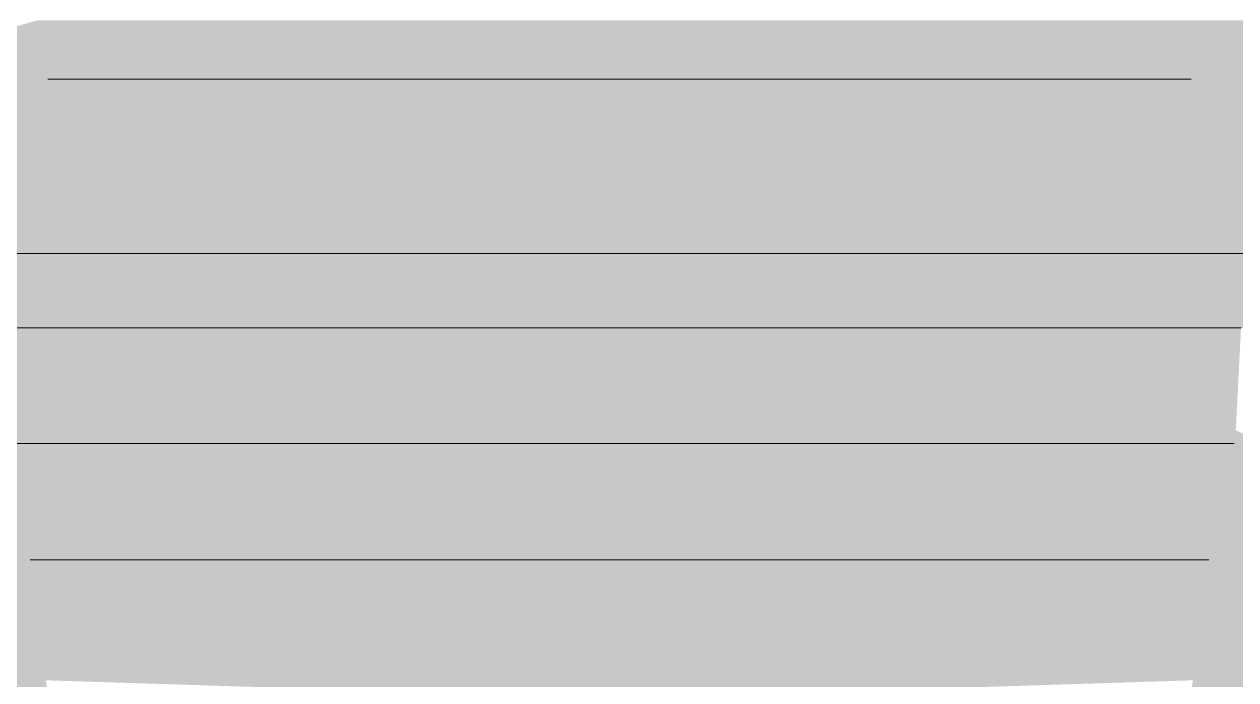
# Model space of a CAD drawing. Header units: millimetres. Extents: x 365175 to 2667127, y -330297 to -162108.
# Drawn here: x 1650991 to 1651567, y -326500 to -326189 of the extents above; entities that cross this region are included whole.
import ezdxf

# ---------------------------------------------------------------- set-up
doc = ezdxf.new("R2010")
doc.units = ezdxf.units.MM
doc.header["$MEASUREMENT"] = 0
doc.layers.add('Cars', color=7, linetype='Continuous')

# ---------------------------------------------------------------- blocks, each defined once
blk = doc.blocks.new('Élément de coupe_76_1', base_point=(1275690.65, -327096.82))
at = {"layer": 'Cars', "linetype": 'Continuous', "lineweight": 0, "true_color": 0x000000}
for points in [[(1650912.88, -326211.09), (1651001.66, -326211.09), (1650997.47, -326187.1)], [(1651001.66, -326211.09), (1651273.85, -326187.1), (1650997.47, -326187.1)], [(1651001.66, -326211.09), (1651273.85, -326211.09), (1651273.85, -326187.1)], [(1651273.85, -326187.1), (1651273.85, -326211.09), (1651546.05, -326211.09)], [(1651550.24, -326187.1), (1651273.85, -326187.1), (1651546.05, -326211.09)], [(1651546.05, -326211.09), (1651634.83, -326211.09), (1651550.24, -326187.1)], [(1651550.24, -326187.1), (1651634.83, -326211.09), (1651634.83, -326187.1)], [(1650912.88, -326215.09), (1651001.66, -326211.09), (1650912.88, -326211.09)], [(1650912.88, -326215.09), (1651001.66, -326211.09), (1650912.88, -326211.09)], [(1650912.88, -326215.09), (1651002.32, -326215.09), (1651001.66, -326211.09)], [(1650912.88, -326215.09), (1651002.32, -326215.09), (1651001.66, -326211.09)], [(1651002.32, -326215.09), (1651273.85, -326211.09), (1651001.66, -326211.09)], [(1651002.32, -326215.09), (1651273.85, -326211.09), (1651001.66, -326211.09)], [(1651002.32, -326215.09), (1651273.85, -326215.09), (1651273.85, -326211.09)], [(1651002.32, -326215.09), (1651273.85, -326215.09), (1651273.85, -326211.09)], [(1651545.39, -326215.09), (1651273.85, -326211.09), (1651273.85, -326215.09)], [(1651545.39, -326215.09), (1651273.85, -326211.09), (1651273.85, -326215.09)], [(1651546.05, -326211.09), (1651273.85, -326211.09), (1651545.39, -326215.09)], [(1651546.05, -326211.09), (1651273.85, -326211.09), (1651545.39, -326215.09)], [(1651545.39, -326215.09), (1651634.83, -326215.09), (1651546.05, -326211.09)], [(1651545.39, -326215.09), (1651634.83, -326215.09), (1651546.05, -326211.09)], [(1651546.05, -326211.09), (1651634.83, -326215.09), (1651634.83, -326211.09)], [(1651546.05, -326211.09), (1651634.83, -326215.09), (1651634.83, -326211.09)], [(1650912.88, -326219.1), (1651002.88, -326219.1), (1651002.32, -326215.09)], [(1650912.88, -326219.1), (1651002.32, -326215.09), (1650912.88, -326215.09)], [(1650912.88, -326216.36), (1650974.1, -326216.36), (1651002.32, -326215.09), (1650912.88, -326215.09)], [(1651008, -326258.41), (1651002.88, -326219.1), (1650912.88, -326258.41)], [(1651002.88, -326219.1), (1650912.88, -326219.1), (1650912.88, -326258.41)], [(1650974.1, -326216.36), (1651002.49, -326216.36), (1651002.32, -326215.09)], [(1651002.32, -326215.09), (1651002.88, -326219.1), (1651038.77, -326215.09)], [(1651002.49, -326216.36), (1651016.93, -326217.53), (1651038.77, -326215.09), (1651002.32, -326215.09)], [(1651008, -326258.41), (1651038.77, -326215.09), (1651002.88, -326219.1)], [(1651008, -326258.41), (1651273.85, -326258.41), (1651038.77, -326215.09)], [(1651016.93, -326217.53), (1651032.36, -326224.12), (1651038.77, -326215.09)], [(1651032.36, -326224.12), (1651087.76, -326224.12), (1651038.77, -326215.09)], [(1651038.77, -326215.09), (1651273.85, -326258.41), (1651273.85, -326215.09)], [(1651273.85, -326215.09), (1651038.77, -326215.09), (1651087.76, -326224.12), (1651266.6, -326223.72), (1651273.85, -326223.5)], [(1651508.94, -326215.09), (1651273.85, -326215.09), (1651273.85, -326258.41)], [(1651508.94, -326215.09), (1651273.85, -326258.41), (1651539.71, -326258.41)], [(1651273.85, -326223.5), (1651461.08, -326223.91), (1651508.94, -326215.09), (1651273.85, -326215.09)], [(1651461.08, -326223.91), (1651515.2, -326223.91), (1651508.94, -326215.09)], [(1651545.39, -326215.09), (1651508.94, -326215.09), (1651544.82, -326219.1)], [(1651544.82, -326219.1), (1651508.94, -326215.09), (1651539.71, -326258.41)], [(1651508.94, -326215.09), (1651530.53, -326217.5), (1651545.22, -326216.32), (1651545.39, -326215.09)], [(1651508.94, -326215.09), (1651515.2, -326223.91), (1651530.53, -326217.5)], [(1651539.71, -326258.41), (1651634.83, -326258.41), (1651544.82, -326219.1)], [(1651544.82, -326219.1), (1651634.83, -326219.1), (1651545.39, -326215.09)], [(1651544.82, -326219.1), (1651634.83, -326258.41), (1651634.83, -326219.1)], [(1651545.22, -326216.32), (1651572.71, -326216.32), (1651545.39, -326215.09)], [(1651634.83, -326219.1), (1651634.83, -326215.09), (1651545.39, -326215.09)], [(1651634.83, -326215.09), (1651545.39, -326215.09), (1651572.71, -326216.32), (1651631.83, -326216.32), (1651634.83, -326216.2)], [(1651008.47, -326262.42), (1651008, -326258.41), (1650912.88, -326262.42)], [(1651008.47, -326262.42), (1651008, -326258.41), (1650912.88, -326262.42)], [(1650912.88, -326262.42), (1651008, -326258.41), (1650912.88, -326258.41)], [(1650912.88, -326262.42), (1651008, -326258.41), (1650912.88, -326258.41)], [(1651008.47, -326262.42), (1651273.85, -326258.41), (1651008, -326258.41)], [(1651008.47, -326262.42), (1651273.85, -326258.41), (1651008, -326258.41)], [(1651008.47, -326262.42), (1651273.85, -326262.42), (1651273.85, -326258.41)], [(1651008.47, -326262.42), (1651273.85, -326262.42), (1651273.85, -326258.41)], [(1651539.24, -326262.42), (1651273.85, -326258.41), (1651273.85, -326262.42)], [(1651539.24, -326262.42), (1651273.85, -326258.41), (1651273.85, -326262.42)], [(1651539.71, -326258.41), (1651273.85, -326258.41), (1651539.24, -326262.42)], [(1651539.71, -326258.41), (1651273.85, -326258.41), (1651539.24, -326262.42)], [(1651539.24, -326262.42), (1651634.83, -326262.42), (1651539.71, -326258.41)], [(1651539.24, -326262.42), (1651634.83, -326262.42), (1651539.71, -326258.41)], [(1651539.71, -326258.41), (1651634.83, -326262.42), (1651634.83, -326258.41)], [(1651539.71, -326258.41), (1651634.83, -326262.42), (1651634.83, -326258.41)], [(1651008.82, -326266.42), (1651008.47, -326262.42), (1650912.88, -326266.42)], [(1650912.88, -326266.42), (1651008.47, -326262.42), (1650912.88, -326262.42)], [(1650912.88, -326263.68), (1650978.31, -326263.68), (1651008.47, -326262.42), (1650912.88, -326262.42)], [(1650978.31, -326263.68), (1651008.58, -326263.68), (1651008.47, -326262.42)], [(1651008.82, -326266.42), (1651273.85, -326262.42), (1651008.47, -326262.42)], [(1651008.58, -326263.68), (1651190.22, -326263.68), (1651273.85, -326262.42), (1651008.47, -326262.42)], [(1651273.85, -326266.42), (1651273.85, -326262.42), (1651008.82, -326266.42)], [(1651190.22, -326263.68), (1651270.83, -326263.68), (1651273.85, -326263.64), (1651273.85, -326262.42)], [(1651273.85, -326266.42), (1651538.89, -326266.42), (1651273.85, -326262.42)], [(1651539.24, -326262.42), (1651273.85, -326262.42), (1651538.89, -326266.42)], [(1651273.85, -326263.64), (1651354.84, -326263.64), (1651273.85, -326262.42)], [(1651273.85, -326262.42), (1651354.84, -326263.64), (1651539.13, -326263.64), (1651539.24, -326262.42)], [(1651538.89, -326266.42), (1651634.83, -326266.42), (1651539.24, -326262.42)], [(1651539.13, -326263.64), (1651568.45, -326263.64), (1651539.24, -326262.42)], [(1651634.83, -326266.42), (1651634.83, -326262.42), (1651539.24, -326262.42)], [(1651634.83, -326262.42), (1651539.24, -326262.42), (1651568.45, -326263.64), (1651631.83, -326263.64), (1651634.83, -326263.52)], [(1650912.88, -326278.61), (1651009.73, -326278.61), (1651008.82, -326266.42)], [(1651008.82, -326266.42), (1650912.88, -326266.42), (1650912.88, -326278.61)], [(1651009.73, -326278.61), (1651273.85, -326266.42), (1651008.82, -326266.42)], [(1651009.73, -326278.61), (1651273.85, -326278.61), (1651273.85, -326266.42)], [(1651273.85, -326266.42), (1651273.85, -326278.61), (1651537.98, -326278.61)], [(1651538.89, -326266.42), (1651273.85, -326266.42), (1651537.98, -326278.61)], [(1651537.98, -326278.61), (1651634.83, -326278.61), (1651538.89, -326266.42)], [(1651634.83, -326278.61), (1651634.83, -326266.42), (1651538.89, -326266.42)], [(1650912.88, -326292.15), (1651010.41, -326292.15), (1651009.73, -326278.61)], [(1650912.88, -326292.15), (1651009.73, -326278.61), (1650912.88, -326278.61)], [(1651273.85, -326278.61), (1651009.73, -326278.61), (1651010.41, -326292.15)], [(1651010.41, -326292.15), (1651273.85, -326292.15), (1651273.85, -326278.61)], [(1651537.98, -326278.61), (1651273.85, -326278.61), (1651537.29, -326292.15)], [(1651273.85, -326278.61), (1651273.85, -326292.15), (1651537.29, -326292.15)], [(1651537.29, -326292.15), (1651634.83, -326292.15), (1651537.98, -326278.61)], [(1651537.98, -326278.61), (1651634.83, -326292.15), (1651634.83, -326278.61)], [(1650912.88, -326292.15), (1650912.88, -326297.96), (1651010.41, -326292.15)], [(1650912.88, -326292.15), (1650912.88, -326297.96), (1651010.41, -326292.15)], [(1651010.41, -326292.15), (1650912.88, -326297.96), (1651011.17, -326297.96)], [(1651010.41, -326292.15), (1650912.88, -326297.96), (1651011.17, -326297.96)], [(1651011.17, -326297.96), (1651273.85, -326292.15), (1651010.41, -326292.15)], [(1651011.17, -326297.96), (1651273.85, -326292.15), (1651010.41, -326292.15)], [(1651011.17, -326297.96), (1651273.85, -326297.96), (1651273.85, -326292.15)], [(1651011.17, -326297.96), (1651273.85, -326297.96), (1651273.85, -326292.15)], [(1651537.29, -326292.15), (1651273.85, -326292.15), (1651536.53, -326297.96)], [(1651537.29, -326292.15), (1651273.85, -326292.15), (1651536.53, -326297.96)], [(1651273.85, -326297.96), (1651536.53, -326297.96), (1651273.85, -326292.15)], [(1651273.85, -326297.96), (1651536.53, -326297.96), (1651273.85, -326292.15)], [(1651536.53, -326297.96), (1651634.83, -326297.96), (1651537.29, -326292.15)], [(1651536.53, -326297.96), (1651634.83, -326297.96), (1651537.29, -326292.15)], [(1651537.29, -326292.15), (1651634.83, -326297.96), (1651634.83, -326292.15)], [(1651537.29, -326292.15), (1651634.83, -326297.96), (1651634.83, -326292.15)], [(1651273.85, -326297.96), (1650912.88, -326297.96), (1650923.33, -326333.22)], [(1651273.85, -326297.96), (1650912.88, -326297.96), (1650923.33, -326333.22)], [(1650923.33, -326333.22), (1651273.85, -326333.22), (1651273.85, -326297.96)], [(1650923.33, -326333.22), (1651273.85, -326333.22), (1651273.85, -326297.96)], [(1651273.85, -326333.22), (1651624.38, -326333.22), (1651273.85, -326297.96)], [(1651273.85, -326333.22), (1651624.38, -326333.22), (1651273.85, -326297.96)], [(1651634.83, -326297.96), (1651273.85, -326297.96), (1651624.38, -326333.22)], [(1651634.83, -326297.96), (1651273.85, -326297.96), (1651624.38, -326333.22)], [(1651273.85, -326333.22), (1650978.57, -326333.22), (1650979.99, -326360.7)], [(1651273.85, -326360.7), (1651273.85, -326333.22), (1650979.99, -326360.7)], [(1651273.85, -326360.7), (1651567.72, -326360.7), (1651273.85, -326333.22)], [(1651569.13, -326333.22), (1651273.85, -326333.22), (1651567.72, -326360.7)], [(1650981.07, -326381.86), (1651273.85, -326360.7), (1650979.99, -326360.7)], [(1651273.85, -326381.86), (1651273.85, -326360.7), (1650981.07, -326381.86)], [(1651273.85, -326360.7), (1651273.85, -326381.86), (1651566.63, -326381.86)], [(1651567.72, -326360.7), (1651273.85, -326360.7), (1651566.63, -326381.86)], [(1650981.91, -326388.18), (1651273.85, -326381.86), (1650981.07, -326381.86)], [(1650981.91, -326388.18), (1651273.85, -326388.18), (1651273.85, -326381.86)], [(1651565.8, -326388.18), (1651273.85, -326381.86), (1651273.85, -326388.18)], [(1651566.63, -326381.86), (1651273.85, -326381.86), (1651565.8, -326388.18)], [(1651579.85, -326388.18), (1651566.63, -326381.86), (1651565.8, -326388.18)], [(1650999.65, -326522.48), (1650981.91, -326388.18), (1650985.65, -326522.48)], [(1650981.91, -326388.18), (1650999.65, -326522.48), (1651002.49, -326507.14), (1651001.32, -326500.12), (1651005.42, -326491.28), (1651014.26, -326443.41), (1650993.94, -326443.41), (1650992.42, -326434.24), (1651004.08, -326409.05), (1651020.46, -326394.58), (1651019.4, -326388.18)], [(1651019.4, -326388.18), (1650981.91, -326388.18), (1651007.81, -326405.76), (1651020.46, -326394.58)], [(1651019.4, -326388.18), (1651020.46, -326394.58), (1651057.75, -326394.58), (1651057.13, -326388.18)], [(1651019.4, -326388.18), (1651020.46, -326394.58), (1651057.75, -326394.58), (1651057.13, -326388.18)], [(1651273.85, -326388.18), (1651024.46, -326388.18), (1651273.85, -326388.18)], [(1651273.85, -326388.18), (1651024.46, -326388.18), (1651273.85, -326388.18)], [(1651057.13, -326388.18), (1651057.75, -326394.58), (1651059.51, -326402.07), (1651058.21, -326388.18)], [(1651057.13, -326388.18), (1651057.75, -326394.58), (1651059.51, -326402.07), (1651058.21, -326388.18)], [(1651058.24, -326388.18), (1651058.21, -326388.18), (1651059.51, -326402.07), (1651059.66, -326402.68)], [(1651058.24, -326388.18), (1651058.21, -326388.18), (1651059.51, -326402.07), (1651059.66, -326402.68)], [(1651061.33, -326388.18), (1651058.24, -326388.18), (1651059.66, -326402.68), (1651062.94, -326406.31)], [(1651061.33, -326388.18), (1651058.24, -326388.18), (1651059.66, -326402.68), (1651062.94, -326406.31)], [(1651061.33, -326388.18), (1651062.94, -326406.31), (1651063.22, -326406.63), (1651061.43, -326388.18)], [(1651061.33, -326388.18), (1651062.94, -326406.31), (1651062.96, -326406.33), (1651063.17, -326406.05), (1651061.43, -326388.18)], [(1651065.24, -326388.18), (1651061.43, -326388.18), (1651063.22, -326406.63), (1651066.84, -326406.63)], [(1651065.24, -326388.18), (1651061.43, -326388.18), (1651063.17, -326406.05), (1651066.79, -326406.12)], [(1651065.36, -326388.18), (1651065.24, -326388.18), (1651066.84, -326406.63), (1651067.16, -326406.63)], [(1651065.36, -326388.18), (1651065.24, -326388.18), (1651066.79, -326406.12), (1651067.11, -326406.13)], [(1651065.36, -326388.18), (1651067.16, -326406.63), (1651069.75, -326402.96), (1651068.45, -326388.18)], [(1651065.36, -326388.18), (1651067.11, -326406.13), (1651067.33, -326406.38), (1651069.75, -326402.96), (1651068.45, -326388.18)], [(1651068.45, -326388.18), (1651069.75, -326402.96), (1651069.95, -326402.68), (1651068.54, -326388.18)], [(1651068.45, -326388.18), (1651069.75, -326402.96), (1651069.95, -326402.68), (1651068.54, -326388.18)], [(1651069.66, -326388.18), (1651068.54, -326388.18), (1651069.95, -326402.68), (1651070.28, -326394.58)], [(1651069.66, -326388.18), (1651068.54, -326388.18), (1651069.95, -326402.68), (1651070.28, -326394.58)], [(1651195.33, -326388.18), (1651069.66, -326388.18), (1651070.28, -326394.58), (1651195.47, -326394.58)], [(1651195.33, -326388.18), (1651069.66, -326388.18), (1651070.28, -326394.58), (1651195.47, -326394.58)], [(1651195.33, -326388.18), (1651195.47, -326394.58), (1651196.68, -326402.07), (1651196.41, -326388.18)], [(1651195.33, -326388.18), (1651195.47, -326394.58), (1651196.68, -326402.07), (1651196.41, -326388.18)], [(1651196.41, -326388.18), (1651196.68, -326402.07), (1651196.78, -326402.68), (1651196.45, -326388.18)], [(1651196.41, -326388.18), (1651196.68, -326402.07), (1651196.78, -326402.68), (1651196.45, -326388.18)], [(1651199.54, -326388.18), (1651196.45, -326388.18), (1651196.78, -326402.68), (1651199.78, -326406.31)], [(1651199.54, -326388.18), (1651196.45, -326388.18), (1651196.78, -326402.68), (1651199.78, -326406.31)], [(1651199.54, -326388.18), (1651199.78, -326406.31), (1651200.05, -326406.63), (1651199.63, -326388.18)], [(1651199.54, -326388.18), (1651199.78, -326406.31), (1651200.05, -326406.63), (1651199.63, -326388.18)], [(1651199.63, -326388.18), (1651200.05, -326406.63), (1651203.66, -326406.63), (1651203.45, -326388.18)], [(1651199.63, -326388.18), (1651200.05, -326406.63), (1651203.66, -326406.63), (1651203.45, -326388.18)], [(1651203.45, -326388.18), (1651203.66, -326406.63), (1651203.98, -326406.63), (1651203.56, -326388.18)], [(1651203.45, -326388.18), (1651203.66, -326406.63), (1651203.98, -326406.63), (1651203.56, -326388.18)], [(1651206.65, -326388.18), (1651203.56, -326388.18), (1651203.98, -326406.63), (1651206.85, -326402.96)], [(1651206.65, -326388.18), (1651203.56, -326388.18), (1651203.98, -326406.63), (1651206.85, -326402.96)], [(1651206.65, -326388.18), (1651206.85, -326402.96), (1651207.07, -326402.68), (1651206.74, -326388.18)], [(1651206.65, -326388.18), (1651206.85, -326402.96), (1651207.07, -326402.68), (1651206.74, -326388.18)], [(1651206.74, -326388.18), (1651207.07, -326402.68), (1651208.01, -326394.58), (1651207.86, -326388.18)], [(1651206.74, -326388.18), (1651207.07, -326402.68), (1651208.01, -326394.58), (1651207.86, -326388.18)], [(1651207.86, -326388.18), (1651208.01, -326394.58), (1651273.85, -326394.58), (1651273.85, -326388.18)], [(1651207.86, -326388.18), (1651208.01, -326394.58), (1651273.85, -326394.58), (1651273.85, -326388.18)], [(1651273.85, -326394.58), (1651339.7, -326394.58), (1651339.84, -326388.18), (1651273.85, -326388.18)], [(1651273.85, -326394.58), (1651339.7, -326394.58), (1651339.84, -326388.18), (1651273.85, -326388.18)], [(1651339.7, -326394.58), (1651340.63, -326402.68), (1651340.96, -326388.18), (1651339.84, -326388.18)], [(1651339.7, -326394.58), (1651340.63, -326402.68), (1651340.96, -326388.18), (1651339.84, -326388.18)], [(1651340.96, -326388.18), (1651340.63, -326402.68), (1651340.85, -326402.96), (1651341.06, -326388.18)], [(1651340.96, -326388.18), (1651340.63, -326402.68), (1651340.85, -326402.96), (1651341.06, -326388.18)], [(1651341.06, -326388.18), (1651340.85, -326402.96), (1651343.73, -326406.63), (1651344.14, -326388.18)], [(1651341.06, -326388.18), (1651340.85, -326402.96), (1651343.73, -326406.63), (1651344.14, -326388.18)], [(1651343.73, -326406.63), (1651344.05, -326406.63), (1651344.26, -326388.18), (1651344.14, -326388.18)], [(1651343.73, -326406.63), (1651344.05, -326406.63), (1651344.26, -326388.18), (1651344.14, -326388.18)], [(1651344.05, -326406.63), (1651347.66, -326406.63), (1651348.08, -326388.18), (1651344.26, -326388.18)], [(1651344.05, -326406.63), (1651347.66, -326406.63), (1651348.08, -326388.18), (1651344.26, -326388.18)], [(1651348.08, -326388.18), (1651347.66, -326406.63), (1651347.92, -326406.31), (1651348.17, -326388.18)], [(1651348.08, -326388.18), (1651347.66, -326406.63), (1651347.92, -326406.31), (1651348.17, -326388.18)], [(1651347.92, -326406.31), (1651350.93, -326402.68), (1651351.26, -326388.18), (1651348.17, -326388.18)], [(1651347.92, -326406.31), (1651350.93, -326402.68), (1651351.26, -326388.18), (1651348.17, -326388.18)], [(1651350.93, -326402.68), (1651351.03, -326402.07), (1651351.3, -326388.18), (1651351.26, -326388.18)], [(1651350.93, -326402.68), (1651351.03, -326402.07), (1651351.3, -326388.18), (1651351.26, -326388.18)], [(1651351.3, -326388.18), (1651351.03, -326402.07), (1651352.23, -326394.58), (1651352.38, -326388.18)], [(1651351.3, -326388.18), (1651351.03, -326402.07), (1651352.23, -326394.58), (1651352.38, -326388.18)], [(1651352.23, -326394.58), (1651477.42, -326394.58), (1651478.05, -326388.18), (1651352.38, -326388.18)], [(1651352.23, -326394.58), (1651477.42, -326394.58), (1651478.05, -326388.18), (1651352.38, -326388.18)], [(1651478.05, -326388.18), (1651477.42, -326394.58), (1651477.75, -326402.68), (1651479.17, -326388.18)], [(1651478.05, -326388.18), (1651477.42, -326394.58), (1651477.75, -326402.68), (1651479.17, -326388.18)], [(1651479.17, -326388.18), (1651477.75, -326402.68), (1651477.95, -326402.96), (1651479.26, -326388.18)], [(1651479.17, -326388.18), (1651477.75, -326402.68), (1651477.95, -326402.96), (1651479.26, -326388.18)], [(1651479.26, -326388.18), (1651477.95, -326402.96), (1651480.55, -326406.63), (1651482.35, -326388.18)], [(1651479.26, -326388.18), (1651477.95, -326402.96), (1651480.22, -326406.16), (1651480.64, -326405.72), (1651482.35, -326388.18)], [(1651480.55, -326406.63), (1651480.87, -326406.63), (1651482.46, -326388.18), (1651482.35, -326388.18)], [(1651480.64, -326405.72), (1651480.95, -326405.71), (1651482.46, -326388.18), (1651482.35, -326388.18)], [(1651480.87, -326406.63), (1651484.48, -326406.63), (1651486.28, -326388.18), (1651482.46, -326388.18)], [(1651480.95, -326405.71), (1651484.58, -326405.64), (1651486.28, -326388.18), (1651482.46, -326388.18)], [(1651484.48, -326406.63), (1651484.77, -326406.31), (1651486.37, -326388.18), (1651486.28, -326388.18)], [(1651484.58, -326405.64), (1651484.8, -326405.93), (1651486.37, -326388.18), (1651486.28, -326388.18)], [(1651484.77, -326406.31), (1651488.05, -326402.68), (1651489.46, -326388.18), (1651486.37, -326388.18)], [(1651486.37, -326388.18), (1651484.8, -326405.93), (1651484.94, -326406.12), (1651488.05, -326402.68), (1651489.46, -326388.18)], [(1651489.46, -326388.18), (1651488.05, -326402.68), (1651488.19, -326402.07), (1651489.5, -326388.18)], [(1651489.46, -326388.18), (1651488.05, -326402.68), (1651488.19, -326402.07), (1651489.5, -326388.18)], [(1651488.19, -326402.07), (1651489.96, -326394.58), (1651490.58, -326388.18), (1651489.5, -326388.18)], [(1651488.19, -326402.07), (1651489.96, -326394.58), (1651490.58, -326388.18), (1651489.5, -326388.18)], [(1651489.96, -326394.58), (1651527.25, -326394.58), (1651528.31, -326388.18), (1651490.58, -326388.18)], [(1651489.96, -326394.58), (1651527.25, -326394.58), (1651528.31, -326388.18), (1651490.58, -326388.18)], [(1651527.25, -326394.58), (1651543.63, -326409.05), (1651555.28, -326434.24), (1651553.77, -326443.41), (1651533.45, -326443.41), (1651542.29, -326491.28), (1651546.38, -326500.12), (1651545.22, -326507.14), (1651548.06, -326522.48), (1651565.8, -326388.18), (1651528.31, -326388.18)], [(1651528.31, -326388.18), (1651527.25, -326394.58), (1651539.67, -326405.56), (1651565.8, -326388.18)], [(1651562.05, -326522.48), (1651565.8, -326388.18), (1651548.06, -326522.48)], [(1651585.09, -326522.48), (1651579.85, -326388.18), (1651562.05, -326522.48)], [(1651562.05, -326522.48), (1651579.85, -326388.18), (1651565.8, -326388.18)], [(1651020.46, -326394.58), (1651004.08, -326409.05), (1651273.85, -326409.05), (1651205.93, -326404.14), (1651203.98, -326406.63), (1651200.05, -326406.63), (1651197.48, -326403.53), (1651073.67, -326394.58), (1651070.28, -326394.58), (1651069.95, -326402.68), (1651067.16, -326406.63), (1651063.22, -326406.63), (1651059.66, -326402.68), (1651057.75, -326394.58)], [(1651020.46, -326394.58), (1651007.81, -326405.76), (1651062.96, -326406.33), (1651059.66, -326402.68), (1651057.75, -326394.58)], [(1651067.33, -326406.38), (1651262.26, -326408.39), (1651264.38, -326408.37), (1651205.93, -326404.14), (1651203.98, -326406.63), (1651200.05, -326406.63), (1651197.48, -326403.53), (1651073.67, -326394.58), (1651070.28, -326394.58), (1651069.95, -326402.68)], [(1651073.67, -326394.58), (1651197.48, -326403.53), (1651196.78, -326402.68), (1651195.47, -326394.58)], [(1651073.67, -326394.58), (1651197.48, -326403.53), (1651196.78, -326402.68), (1651195.47, -326394.58)], [(1651207.07, -326402.68), (1651205.93, -326404.14), (1651273.85, -326409.05), (1651273.85, -326394.58), (1651208.01, -326394.58)], [(1651205.93, -326404.14), (1651264.38, -326408.37), (1651273.85, -326408.27), (1651273.85, -326394.58), (1651208.01, -326394.58), (1651207.07, -326402.68)], [(1651273.85, -326409.05), (1651543.63, -326409.05), (1651527.25, -326394.58), (1651489.96, -326394.58), (1651488.05, -326402.68), (1651484.48, -326406.63), (1651480.55, -326406.63), (1651477.75, -326402.68), (1651477.42, -326394.58), (1651474, -326394.58), (1651350.22, -326403.53), (1651347.66, -326406.63), (1651343.73, -326406.63), (1651341.78, -326404.14)], [(1651339.7, -326394.58), (1651273.85, -326394.58), (1651273.85, -326409.05), (1651341.78, -326404.14), (1651340.63, -326402.68)], [(1651273.85, -326408.27), (1651286.44, -326408.14), (1651341.78, -326404.14), (1651340.63, -326402.68), (1651339.7, -326394.58), (1651273.85, -326394.58)], [(1651341.78, -326404.14), (1651286.44, -326408.14), (1651480.22, -326406.16), (1651477.75, -326402.68), (1651477.42, -326394.58), (1651474, -326394.58), (1651350.22, -326403.53), (1651347.66, -326406.63), (1651343.73, -326406.63)], [(1651350.93, -326402.68), (1651350.22, -326403.53), (1651474, -326394.58), (1651352.23, -326394.58)], [(1651350.93, -326402.68), (1651350.22, -326403.53), (1651474, -326394.58), (1651352.23, -326394.58)], [(1651488.05, -326402.68), (1651484.94, -326406.12), (1651539.67, -326405.56), (1651527.25, -326394.58), (1651489.96, -326394.58)], [(1650992.72, -326433.59), (1650992.42, -326434.24), (1651273.85, -326434.24), (1651273.85, -326409.05)], [(1651004.08, -326409.05), (1650992.72, -326433.59), (1651273.85, -326409.05)], [(1651273.85, -326409.05), (1651273.85, -326434.24), (1651555.28, -326434.24), (1651554.98, -326433.59)], [(1651543.63, -326409.05), (1651273.85, -326409.05), (1651554.98, -326433.59)], [(1650992.42, -326434.24), (1650992.46, -326434.46), (1651273.85, -326443.41), (1651273.85, -326434.24)], [(1651273.85, -326443.41), (1650992.46, -326434.46), (1650993.94, -326443.41)], [(1651555.28, -326434.24), (1651273.85, -326434.24), (1651273.85, -326443.41), (1651555.25, -326434.46)], [(1651555.25, -326434.46), (1651273.85, -326443.41), (1651553.77, -326443.41)], [(1651014.26, -326443.41), (1650993.94, -326443.41), (1651012.07, -326455.27)], [(1651005.42, -326491.28), (1651012.65, -326474.93), (1651029.65, -326458.93), (1651027.48, -326443.41), (1651014.26, -326443.41)], [(1651014.26, -326443.41), (1651012.07, -326455.27), (1651024.28, -326463.97), (1651029.65, -326458.93), (1651027.48, -326443.41)], [(1651056.93, -326443.41), (1651027.48, -326443.41), (1651029.65, -326458.93), (1651064.02, -326458.93), (1651063.3, -326451.6)], [(1651056.93, -326443.41), (1651027.48, -326443.41), (1651029.65, -326458.93), (1651064.02, -326458.93), (1651063.3, -326451.6)], [(1651056.93, -326443.41), (1651063.3, -326451.6), (1651062.51, -326443.41)], [(1651056.93, -326443.41), (1651063.3, -326451.6), (1651062.51, -326443.41)], [(1651063.4, -326443.41), (1651062.51, -326443.41), (1651064.02, -326458.93), (1651065.41, -326464.85)], [(1651063.4, -326443.41), (1651062.51, -326443.41), (1651064.02, -326458.93), (1651065.41, -326464.85)], [(1651063.63, -326443.41), (1651063.4, -326443.41), (1651065.41, -326464.85), (1651065.93, -326467.02)], [(1651063.63, -326443.41), (1651063.4, -326443.41), (1651065.41, -326464.85), (1651065.93, -326467.02)], [(1651066.22, -326443.41), (1651063.63, -326443.41), (1651065.93, -326467.02), (1651068.56, -326469.94)], [(1651066.22, -326443.41), (1651063.63, -326443.41), (1651065.35, -326461.08), (1651067.52, -326458.17)], [(1651066.81, -326443.41), (1651066.22, -326443.41), (1651068.56, -326469.94), (1651069.49, -326470.97)], [(1651066.81, -326443.41), (1651066.22, -326443.41), (1651067.52, -326458.17), (1651068.16, -326457.32)], [(1651066.81, -326443.41), (1651069.49, -326470.97), (1651072.39, -326470.97), (1651070.01, -326443.41)], [(1651070.01, -326443.41), (1651066.81, -326443.41), (1651068.16, -326457.32), (1651071.21, -326457.32)], [(1651070.74, -326443.41), (1651070.01, -326443.41), (1651072.39, -326470.97), (1651073.43, -326470.97)], [(1651070.01, -326443.41), (1651071.21, -326457.32), (1651072.1, -326457.32), (1651070.74, -326443.41)], [(1651073.33, -326443.41), (1651070.74, -326443.41), (1651073.43, -326470.97), (1651075.51, -326468.03)], [(1651070.74, -326443.41), (1651072.1, -326457.32), (1651074.82, -326460.2), (1651073.33, -326443.41)], [(1651073.33, -326443.41), (1651075.51, -326468.03), (1651076.22, -326467.02), (1651073.92, -326443.41)], [(1651073.33, -326443.41), (1651074.82, -326460.2), (1651075.64, -326461.08), (1651073.92, -326443.41)], [(1651073.92, -326443.41), (1651076.22, -326467.02), (1651076.5, -326460.28), (1651074.91, -326443.41)], [(1651074.91, -326443.41), (1651073.92, -326443.41), (1651075.64, -326461.08), (1651076.35, -326463.97), (1651076.5, -326460.28)], [(1651075.04, -326443.41), (1651074.91, -326443.41), (1651076.5, -326460.28), (1651076.55, -326458.93)], [(1651075.04, -326443.41), (1651074.91, -326443.41), (1651076.5, -326460.28), (1651076.55, -326458.93)], [(1651075.04, -326443.41), (1651076.55, -326458.93), (1651196.93, -326458.93), (1651196.58, -326443.41)], [(1651075.04, -326443.41), (1651076.55, -326458.93), (1651196.93, -326458.93), (1651196.58, -326443.41)], [(1651197.47, -326443.41), (1651196.58, -326443.41), (1651196.93, -326458.93), (1651197.88, -326464.85)], [(1651197.47, -326443.41), (1651196.58, -326443.41), (1651196.93, -326458.93), (1651197.88, -326464.85)], [(1651197.47, -326443.41), (1651197.88, -326464.85), (1651198.23, -326467.02), (1651197.7, -326443.41)], [(1651197.47, -326443.41), (1651197.88, -326464.85), (1651198.23, -326467.02), (1651197.7, -326443.41)], [(1651200.29, -326443.41), (1651197.7, -326443.41), (1651198.23, -326467.02), (1651200.65, -326469.94)], [(1651200.29, -326443.41), (1651197.7, -326443.41), (1651198.1, -326461.08), (1651200.49, -326458.17)], [(1651200.29, -326443.41), (1651200.65, -326469.94), (1651201.5, -326470.97), (1651200.88, -326443.41)], [(1651200.29, -326443.41), (1651200.49, -326458.17), (1651201.2, -326457.32), (1651200.88, -326443.41)], [(1651200.88, -326443.41), (1651201.5, -326470.97), (1651204.4, -326470.97), (1651204.08, -326443.41)], [(1651200.88, -326443.41), (1651201.2, -326457.32), (1651204.24, -326457.32), (1651204.08, -326443.41)], [(1651204.08, -326443.41), (1651204.4, -326470.97), (1651205.44, -326470.97), (1651204.81, -326443.41)], [(1651204.08, -326443.41), (1651204.24, -326457.32), (1651205.13, -326457.32), (1651204.81, -326443.41)], [(1651204.81, -326443.41), (1651205.44, -326470.97), (1651207.74, -326468.03), (1651207.4, -326443.41)], [(1651204.81, -326443.41), (1651205.13, -326457.32), (1651207.63, -326460.2), (1651207.4, -326443.41)], [(1651208, -326443.41), (1651207.4, -326443.41), (1651207.74, -326468.03), (1651208.53, -326467.02)], [(1651208, -326443.41), (1651207.4, -326443.41), (1651207.63, -326460.2), (1651208.4, -326461.08)], [(1651208, -326443.41), (1651208.53, -326467.02), (1651209.31, -326460.28), (1651208.99, -326443.41)], [(1651208.99, -326443.41), (1651208, -326443.41), (1651208.4, -326461.08), (1651208.88, -326463.97), (1651209.31, -326460.28)], [(1651208.99, -326443.41), (1651209.31, -326460.28), (1651209.47, -326458.93), (1651209.11, -326443.41)], [(1651208.99, -326443.41), (1651209.31, -326460.28), (1651209.47, -326458.93), (1651209.11, -326443.41)], [(1651273.85, -326443.41), (1651209.11, -326443.41), (1651209.47, -326458.93), (1651273.85, -326458.93)], [(1651273.85, -326443.41), (1651209.11, -326443.41), (1651209.47, -326458.93), (1651273.85, -326458.93)], [(1651273.85, -326458.93), (1651338.24, -326458.93), (1651338.59, -326443.41), (1651273.85, -326443.41)], [(1651273.85, -326458.93), (1651338.24, -326458.93), (1651338.59, -326443.41), (1651273.85, -326443.41)], [(1651338.24, -326458.93), (1651338.4, -326460.28), (1651338.72, -326443.41), (1651338.59, -326443.41)], [(1651338.24, -326458.93), (1651338.4, -326460.28), (1651338.72, -326443.41), (1651338.59, -326443.41)], [(1651338.4, -326460.28), (1651339.18, -326467.02), (1651339.71, -326443.41), (1651338.72, -326443.41)], [(1651338.4, -326460.28), (1651339.18, -326467.02), (1651339.71, -326443.41), (1651338.72, -326443.41)], [(1651339.18, -326467.02), (1651339.97, -326468.03), (1651340.3, -326443.41), (1651339.71, -326443.41)], [(1651339.31, -326461.08), (1651340.07, -326460.2), (1651340.3, -326443.41), (1651339.71, -326443.41)], [(1651340.3, -326443.41), (1651339.97, -326468.03), (1651342.27, -326470.97), (1651342.89, -326443.41)], [(1651340.07, -326460.2), (1651342.58, -326457.32), (1651342.89, -326443.41), (1651340.3, -326443.41)], [(1651342.27, -326470.97), (1651343.31, -326470.97), (1651343.62, -326443.41), (1651342.89, -326443.41)], [(1651342.58, -326457.32), (1651343.46, -326457.32), (1651343.62, -326443.41), (1651342.89, -326443.41)], [(1651343.31, -326470.97), (1651346.2, -326470.97), (1651346.83, -326443.41), (1651343.62, -326443.41)], [(1651343.46, -326457.32), (1651346.51, -326457.32), (1651346.83, -326443.41), (1651343.62, -326443.41)], [(1651346.2, -326470.97), (1651347.06, -326469.94), (1651347.42, -326443.41), (1651346.83, -326443.41)], [(1651346.51, -326457.32), (1651347.22, -326458.17), (1651347.42, -326443.41), (1651346.83, -326443.41)], [(1651347.06, -326469.94), (1651349.47, -326467.02), (1651350.01, -326443.41), (1651347.42, -326443.41)], [(1651347.42, -326443.41), (1651347.22, -326458.17), (1651349.61, -326461.08), (1651350.01, -326443.41)], [(1651349.47, -326467.02), (1651349.82, -326464.85), (1651350.23, -326443.41), (1651350.01, -326443.41)], [(1651349.61, -326461.08), (1651349.86, -326463.1), (1651350.23, -326443.41), (1651350.01, -326443.41)], [(1651349.82, -326464.85), (1651350.77, -326458.93), (1651351.13, -326443.41), (1651350.23, -326443.41)], [(1651349.86, -326463.1), (1651349.96, -326463.97), (1651350.77, -326458.93), (1651351.13, -326443.41), (1651350.23, -326443.41)], [(1651351.13, -326443.41), (1651350.77, -326458.93), (1651471.15, -326458.93), (1651472.67, -326443.41)], [(1651351.13, -326443.41), (1651350.77, -326458.93), (1651471.15, -326458.93), (1651472.67, -326443.41)], [(1651471.15, -326458.93), (1651471.21, -326460.28), (1651472.79, -326443.41), (1651472.67, -326443.41)], [(1651471.15, -326458.93), (1651471.21, -326460.28), (1651472.79, -326443.41), (1651472.67, -326443.41)], [(1651472.79, -326443.41), (1651471.21, -326460.28), (1651471.48, -326467.02), (1651473.78, -326443.41)], [(1651472.79, -326443.41), (1651471.21, -326460.28), (1651471.48, -326467.02), (1651473.78, -326443.41)], [(1651471.48, -326467.02), (1651472.2, -326468.03), (1651474.38, -326443.41), (1651473.78, -326443.41)], [(1651473.78, -326443.41), (1651472.06, -326461.08), (1651472.89, -326460.2), (1651474.38, -326443.41)], [(1651472.2, -326468.03), (1651474.28, -326470.97), (1651476.97, -326443.41), (1651474.38, -326443.41)], [(1651474.38, -326443.41), (1651472.89, -326460.2), (1651475.61, -326457.32), (1651476.97, -326443.41)], [(1651474.28, -326470.97), (1651475.32, -326470.97), (1651477.7, -326443.41), (1651476.97, -326443.41)], [(1651475.32, -326470.97), (1651478.21, -326470.97), (1651480.9, -326443.41), (1651477.7, -326443.41)], [(1651476.97, -326443.41), (1651475.61, -326457.32), (1651476.5, -326457.32), (1651477.7, -326443.41)], [(1651477.7, -326443.41), (1651476.5, -326457.32), (1651479.54, -326457.32), (1651480.9, -326443.41)], [(1651478.21, -326470.97), (1651479.14, -326469.94), (1651481.49, -326443.41), (1651480.9, -326443.41)], [(1651481.49, -326443.41), (1651479.14, -326469.94), (1651481.78, -326467.02), (1651484.08, -326443.41)], [(1651480.9, -326443.41), (1651479.54, -326457.32), (1651480.19, -326458.17), (1651481.49, -326443.41)], [(1651480.19, -326458.17), (1651482.36, -326461.08), (1651484.08, -326443.41), (1651481.49, -326443.41)], [(1651481.78, -326467.02), (1651482.29, -326464.85), (1651484.31, -326443.41), (1651484.08, -326443.41)], [(1651484.31, -326443.41), (1651482.29, -326464.85), (1651483.69, -326458.93), (1651485.2, -326443.41)], [(1651482.36, -326461.08), (1651482.46, -326463.1), (1651484.31, -326443.41), (1651484.08, -326443.41)], [(1651484.31, -326443.41), (1651482.46, -326463.1), (1651482.5, -326463.97), (1651483.69, -326458.93), (1651485.2, -326443.41)], [(1651483.69, -326458.93), (1651518.06, -326458.93), (1651520.23, -326443.41), (1651490.78, -326443.41), (1651484.4, -326451.6)], [(1651483.69, -326458.93), (1651518.06, -326458.93), (1651520.23, -326443.41), (1651490.78, -326443.41), (1651484.4, -326451.6)], [(1651484.4, -326451.6), (1651490.78, -326443.41), (1651485.2, -326443.41)], [(1651484.4, -326451.6), (1651490.78, -326443.41), (1651485.2, -326443.41)], [(1651520.23, -326443.41), (1651518.06, -326458.93), (1651535.06, -326474.93), (1651542.29, -326491.28), (1651533.45, -326443.41)], [(1651520.23, -326443.41), (1651518.06, -326458.93), (1651523.42, -326463.97), (1651535.64, -326455.27), (1651533.45, -326443.41)], [(1651533.45, -326443.41), (1651535.64, -326455.27), (1651553.77, -326443.41)], [(1651012.65, -326474.93), (1651273.85, -326474.93), (1651206.17, -326470.04), (1651205.44, -326470.97), (1651201.5, -326470.97), (1651200.38, -326469.62), (1651076.48, -326460.66), (1651076.22, -326467.02), (1651073.43, -326470.97), (1651069.49, -326470.97), (1651065.93, -326467.02), (1651064.22, -326459.78), (1651052.47, -326458.93), (1651029.65, -326458.93)], [(1651029.65, -326458.93), (1651024.28, -326463.97), (1651063.68, -326463.97), (1651065.93, -326467.02), (1651064.22, -326459.78), (1651052.47, -326458.93)], [(1651064.02, -326458.93), (1651052.47, -326458.93), (1651064.22, -326459.78)], [(1651064.02, -326458.93), (1651052.47, -326458.93), (1651064.22, -326459.78)], [(1651076.35, -326463.97), (1651122.29, -326463.97), (1651076.48, -326460.66)], [(1651076.48, -326460.66), (1651200.38, -326469.62), (1651198.23, -326467.02), (1651196.93, -326458.93), (1651076.55, -326458.93)], [(1651076.48, -326460.66), (1651122.29, -326463.97), (1651196.44, -326463.97), (1651198.23, -326467.02), (1651196.93, -326458.93), (1651076.55, -326458.93)], [(1651206.17, -326470.04), (1651273.85, -326474.93), (1651273.85, -326458.93), (1651209.47, -326458.93), (1651208.53, -326467.02)], [(1651209.47, -326458.93), (1651208.88, -326463.97), (1651273.85, -326463.97), (1651273.85, -326458.93)], [(1651341.54, -326470.04), (1651273.85, -326474.93), (1651535.06, -326474.93), (1651518.06, -326458.93), (1651495.21, -326458.93), (1651483.49, -326459.78), (1651481.78, -326467.02), (1651478.21, -326470.97), (1651474.28, -326470.97), (1651471.48, -326467.02), (1651471.22, -326460.66), (1651347.32, -326469.62), (1651346.2, -326470.97), (1651342.27, -326470.97)], [(1651273.85, -326474.93), (1651341.54, -326470.04), (1651339.18, -326467.02), (1651338.24, -326458.93), (1651273.85, -326458.93)], [(1651273.85, -326458.93), (1651273.85, -326463.97), (1651337.65, -326463.97), (1651339.18, -326467.02), (1651338.24, -326458.93)], [(1651347.32, -326469.62), (1651471.22, -326460.66), (1651471.15, -326458.93), (1651350.77, -326458.93), (1651349.47, -326467.02)], [(1651349.96, -326463.97), (1651425.42, -326463.97), (1651471.22, -326460.66), (1651471.15, -326458.93), (1651350.77, -326458.93)], [(1651425.42, -326463.97), (1651470.4, -326463.97), (1651471.48, -326467.02), (1651471.22, -326460.66)], [(1651482.5, -326463.97), (1651523.42, -326463.97), (1651518.06, -326458.93), (1651495.21, -326458.93), (1651483.49, -326459.78)], [(1651483.49, -326459.78), (1651495.21, -326458.93), (1651483.69, -326458.93)], [(1651483.49, -326459.78), (1651495.21, -326458.93), (1651483.69, -326458.93)], [(1651002, -326498.66), (1651001.32, -326500.12), (1651273.85, -326500.12), (1651273.85, -326474.93)], [(1651002, -326498.66), (1651273.85, -326474.93), (1651012.65, -326474.93), (1651005.42, -326491.28)], [(1651273.85, -326474.93), (1651273.85, -326500.12), (1651546.38, -326500.12), (1651545.71, -326498.66)], [(1651535.06, -326474.93), (1651273.85, -326474.93), (1651545.71, -326498.66), (1651542.29, -326491.28)], [(1651001.32, -326500.12), (1651001.41, -326500.63), (1651273.85, -326509.29), (1651273.85, -326500.12)], [(1651273.85, -326500.12), (1651273.85, -326509.29), (1651546.3, -326500.63), (1651546.38, -326500.12)]]:
    blk.add_hatch(color=18, dxfattribs=at).paths.add_polyline_path(points)
at = {"layer": 'Cars', "color": 7, "linetype": 'Continuous', "lineweight": 13}
for p, q in [((1651273.85, -326215.09), (1651002.32, -326215.09)), ((1651545.39, -326215.09), (1651273.85, -326215.09)), ((1651011.17, -326297.96), (1650912.88, -326297.96)), ((1651273.85, -326297.96), (1651011.17, -326297.96)), ((1651536.53, -326297.96), (1651273.85, -326297.96)), ((1651634.83, -326297.96), (1651536.53, -326297.96)), ((1650978.57, -326333.22), (1651273.85, -326333.22)), ((1651273.85, -326333.22), (1651569.13, -326333.22)), ((1651024.46, -326388.18), (1650981.91, -326388.18)), ((1651273.85, -326388.18), (1651024.46, -326388.18)), ((1651523.24, -326388.18), (1651273.85, -326388.18)), ((1651565.8, -326388.18), (1651523.24, -326388.18)), ((1651273.85, -326443.41), (1650993.94, -326443.41)), ((1651553.77, -326443.41), (1651273.85, -326443.41))]:
    blk.add_line(p, q, dxfattribs=at)

msp = doc.modelspace()

# ---------------------------------------------------------------- block references
at = {"layer": 'Cars', "lineweight": 0}
msp.add_blockref('Élément de coupe_76_1', (1275690.645, -327096.824), dxfattribs=at)

doc.saveas('drawing.dxf')
